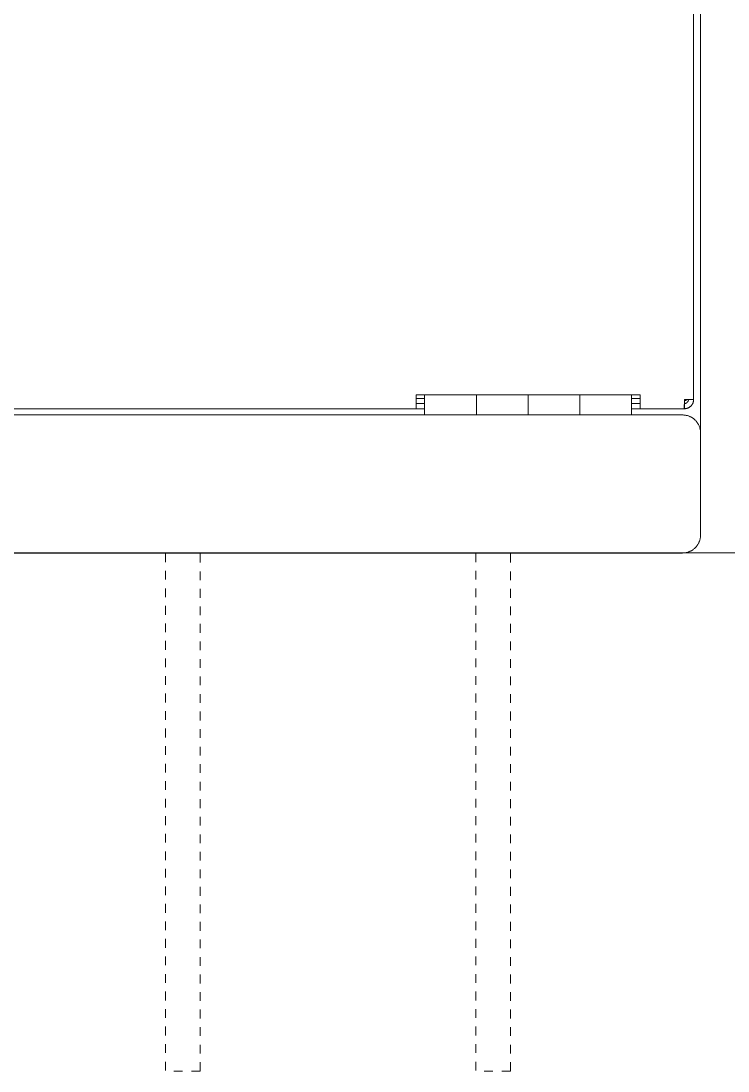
# Model space of a CAD drawing. Header units: inches. Extents: x -1 to 137, y -3 to 81.
# Drawn here: x 6.76 to 14.84, y 32.61 to 44.58 of the extents above; entities that cross this region are included whole.
import ezdxf

# ---------------------------------------------------------------- set-up
doc = ezdxf.new("R2010")
doc.units = ezdxf.units.IN
doc.linetypes.add('HIDDEN', pattern=[1.905, 1.27, -0.635])
doc.layers.add('ZANO_R', color=7, linetype='Continuous', lineweight=0)
doc.layers.add('ZANO_R_przerywana', color=250, linetype='HIDDEN', lineweight=0)

msp = doc.modelspace()

# ---------------------------------------------------------------- linework, layer by layer
at = {"layer": 'ZANO_R'}
for p, q in [((14.52143, 39.88483), (14.52143, 75.72986)), ((14.44268, 69.6289), (14.44268, 40.30131)), ((11.27317, 40.31761), (13.8324, 40.31761)), ((11.27317, 40.26643), (11.27317, 40.31761)), ((11.27317, 40.27889), (11.3716, 40.27889)), ((11.27317, 40.16042), (11.27317, 40.26643)), ((11.3716, 40.31761), (11.3716, 40.08957)), ((11.96219, 40.31761), (11.96219, 40.31627)), ((11.96219, 40.31621), (11.96219, 40.31627)), ((11.96219, 40.31621), (11.96219, 40.31507)), ((11.96219, 40.31395), (11.96219, 40.31507)), ((11.96219, 40.31395), (11.96219, 40.31104)), ((11.96219, 40.30973), (11.96219, 40.31104)), ((11.96219, 40.30973), (11.96219, 40.30647)), ((11.96219, 40.30637), (11.96219, 40.30647)), ((11.96219, 40.30637), (11.96219, 40.30467)), ((11.96219, 40.30311), (11.96219, 40.30467)), ((11.96219, 40.30311), (11.96219, 40.29722)), ((11.96219, 40.29542), (11.96219, 40.29722)), ((11.96219, 40.29542), (11.96219, 40.29098)), ((11.96219, 40.29092), (11.96219, 40.29098)), ((11.96219, 40.29092), (11.96219, 40.28878)), ((11.96219, 40.28678), (11.96219, 40.28878)), ((11.96219, 40.28678), (11.96219, 40.28423)), ((11.96219, 40.27841), (11.96219, 40.28423)), ((11.96219, 40.27841), (11.96219, 40.27716)), ((11.96219, 40.27253), (11.96219, 40.27716)), ((11.96219, 40.27253), (11.96219, 40.2722)), ((11.96219, 40.26788), (11.96219, 40.2722)), ((11.96219, 40.26788), (11.96219, 40.26696)), ((11.96219, 40.2669), (11.96219, 40.26696)), ((11.96219, 40.2669), (11.96219, 40.26429)), ((11.96219, 40.26372), (11.96219, 40.26429)), ((11.96219, 40.26372), (11.96219, 40.26164)), ((11.96219, 40.26141), (11.96219, 40.26164)), ((11.96219, 40.26141), (11.96219, 40.25634)), ((11.96219, 40.25154), (11.96219, 40.25634)), ((11.96219, 40.25154), (11.96219, 40.25117)), ((11.96219, 40.2463), (11.96219, 40.25117)), ((12.55279, 40.31627), (12.55279, 40.31761)), ((12.55279, 40.31627), (12.55279, 40.31621)), ((12.55279, 40.31507), (12.55279, 40.31621)), ((12.55279, 40.31507), (12.55279, 40.31395)), ((12.55279, 40.31104), (12.55279, 40.31395)), ((12.55279, 40.31104), (12.55279, 40.30973)), ((12.55279, 40.30647), (12.55279, 40.30973)), ((12.55279, 40.30647), (12.55279, 40.30637)), ((12.55279, 40.30467), (12.55279, 40.30637)), ((12.55279, 40.30467), (12.55279, 40.30311)), ((12.55279, 40.29722), (12.55279, 40.30311)), ((12.55279, 40.29722), (12.55279, 40.29542)), ((12.55279, 40.29098), (12.55279, 40.29542)), ((12.55279, 40.29098), (12.55279, 40.29092)), ((12.55279, 40.28878), (12.55279, 40.29092)), ((12.55279, 40.28878), (12.55279, 40.28678)), ((12.55279, 40.28423), (12.55279, 40.28678)), ((12.55279, 40.28423), (12.55279, 40.28001)), ((12.55279, 40.27975), (12.55279, 40.28001)), ((12.55279, 40.27975), (12.55279, 40.27841)), ((12.55279, 40.27716), (12.55279, 40.27841)), ((12.55279, 40.27716), (12.55279, 40.27253)), ((12.55279, 40.2722), (12.55279, 40.27253)), ((12.55279, 40.2722), (12.55279, 40.26788)), ((12.55279, 40.26696), (12.55279, 40.26788)), ((12.55279, 40.26696), (12.55279, 40.2669)), ((12.55279, 40.26429), (12.55279, 40.2669)), ((12.55279, 40.26429), (12.55279, 40.26372)), ((12.55279, 40.26164), (12.55279, 40.26372)), ((12.55279, 40.26164), (12.55279, 40.26141)), ((12.55279, 40.25634), (12.55279, 40.26141)), ((12.55279, 40.25634), (12.55279, 40.25154)), ((12.55279, 40.25117), (12.55279, 40.25154)), ((12.55279, 40.25117), (12.55279, 40.2463)), ((13.14338, 40.31761), (13.14338, 40.31627)), ((13.14338, 40.31621), (13.14338, 40.31627)), ((13.14338, 40.31621), (13.14338, 40.31507)), ((13.14338, 40.31395), (13.14338, 40.31507)), ((13.14338, 40.31395), (13.14338, 40.31104)), ((13.14338, 40.30973), (13.14338, 40.31104)), ((13.14338, 40.30973), (13.14338, 40.30647)), ((13.14338, 40.30637), (13.14338, 40.30647)), ((13.14338, 40.30637), (13.14338, 40.30467)), ((13.14338, 40.30311), (13.14338, 40.30467)), ((13.14338, 40.30311), (13.14338, 40.29722)), ((13.14338, 40.29542), (13.14338, 40.29722)), ((13.14338, 40.29542), (13.14338, 40.29098)), ((13.14338, 40.29092), (13.14338, 40.29098)), ((13.14338, 40.29092), (13.14338, 40.28878)), ((13.14338, 40.28678), (13.14338, 40.28878)), ((13.14338, 40.28678), (13.14338, 40.28423)), ((13.14338, 40.27841), (13.14338, 40.28423)), ((13.14338, 40.27841), (13.14338, 40.27716)), ((13.14338, 40.27253), (13.14338, 40.27716)), ((13.14338, 40.27253), (13.14338, 40.2722)), ((13.14338, 40.26788), (13.14338, 40.2722)), ((13.14338, 40.26788), (13.14338, 40.26696)), ((13.14338, 40.2669), (13.14338, 40.26696)), ((13.14338, 40.2669), (13.14338, 40.26429)), ((13.14338, 40.26372), (13.14338, 40.26429)), ((13.14338, 40.26372), (13.14338, 40.26164)), ((13.14338, 40.26141), (13.14338, 40.26164)), ((13.14338, 40.26141), (13.14338, 40.25634)), ((13.14338, 40.25154), (13.14338, 40.25634)), ((13.14338, 40.25154), (13.14338, 40.25117)), ((13.14338, 40.2463), (13.14338, 40.25117)), ((13.73397, 40.08957), (13.73397, 40.31761)), ((13.73397, 40.27889), (13.8324, 40.27889)), ((13.8324, 40.31761), (13.8324, 40.26643)), ((13.8324, 40.26643), (13.8324, 40.16042)), ((14.33359, 40.16042), (14.33638, 40.26643)), ((14.33638, 40.25419), (14.33617, 40.25419)), ((14.33638, 40.26643), (14.44268, 40.26673)), ((14.33638, 40.25419), (14.33796, 40.25421)), ((14.33796, 40.25421), (14.33954, 40.25429)), ((14.33954, 40.25429), (14.34112, 40.25442)), ((14.34112, 40.25442), (14.3427, 40.2546)), ((14.3427, 40.2546), (14.34427, 40.25484)), ((14.34427, 40.25484), (14.34582, 40.25513)), ((14.34582, 40.25513), (14.34737, 40.25547)), ((14.34737, 40.25547), (14.34891, 40.25586)), ((14.34891, 40.25586), (14.35043, 40.2563)), ((14.35043, 40.2563), (14.35194, 40.2568)), ((14.35194, 40.2568), (14.35342, 40.25734)), ((14.35342, 40.25734), (14.35489, 40.25794)), ((14.35489, 40.25794), (14.35634, 40.25858)), ((14.35634, 40.25858), (14.35777, 40.25927)), ((14.35777, 40.25927), (14.35917, 40.26001)), ((14.35917, 40.26001), (14.36055, 40.2608)), ((14.36055, 40.2608), (14.3619, 40.26163)), ((14.3619, 40.26163), (14.36322, 40.26251)), ((14.36322, 40.26251), (14.36451, 40.26343)), ((14.36451, 40.26343), (14.36577, 40.26439)), ((14.36577, 40.26439), (14.36699, 40.26539)), ((14.36699, 40.26539), (14.36818, 40.26644)), ((14.3807, 40.25037), (14.38011, 40.24884)), ((14.38124, 40.25192), (14.3807, 40.25037)), ((14.38173, 40.25349), (14.38124, 40.25192)), ((14.38216, 40.25508), (14.38173, 40.25349)), ((14.38254, 40.25668), (14.38216, 40.25508)), ((14.38286, 40.25829), (14.38254, 40.25668)), ((14.38313, 40.25991), (14.38286, 40.25829)), ((14.38334, 40.26154), (14.38313, 40.25991)), ((14.38349, 40.26317), (14.38334, 40.26154)), ((14.38358, 40.26481), (14.38349, 40.26317)), ((14.38362, 40.26646), (14.38358, 40.26481)), ((14.44114, 40.24866), (14.44169, 40.25225)), ((14.44169, 40.25225), (14.44212, 40.25586)), ((14.44212, 40.25586), (14.44243, 40.25947)), ((14.44243, 40.25947), (14.44262, 40.2631)), ((14.44262, 40.2631), (14.44268, 40.26673)), ((14.44268, 40.30131), (14.44268, 40.29871)), ((14.44268, 40.29871), (14.44268, 40.26673)), ((11.27317, 40.16042), (5.87909, 40.16042)), ((11.27317, 40.21983), (11.3716, 40.21983)), ((11.27317, 40.16079), (11.3716, 40.16079)), ((11.96219, 40.2463), (11.96219, 40.24538)), ((11.96219, 40.24477), (11.96219, 40.24538)), ((11.96219, 40.24477), (11.96219, 40.24002)), ((11.96219, 40.23864), (11.96219, 40.24002)), ((11.96219, 40.23864), (11.96219, 40.23711)), ((11.96219, 40.23607), (11.96219, 40.23711)), ((11.96219, 40.23607), (11.96219, 40.23436)), ((11.96219, 40.23359), (11.96219, 40.23436)), ((11.96219, 40.23359), (11.96219, 40.23173)), ((11.96219, 40.23049), (11.96219, 40.23173)), ((11.96219, 40.23049), (11.96219, 40.22884)), ((11.96219, 40.22803), (11.96219, 40.22884)), ((11.96219, 40.22803), (11.96219, 40.22612)), ((11.96219, 40.22499), (11.96219, 40.22612)), ((11.96219, 40.22499), (11.96219, 40.22339)), ((11.96219, 40.22232), (11.96219, 40.22339)), ((11.96219, 40.22232), (11.96219, 40.22067)), ((11.96219, 40.21986), (11.96219, 40.22067)), ((11.96219, 40.21986), (11.96219, 40.21797)), ((11.96219, 40.21711), (11.96219, 40.21797)), ((11.96219, 40.21711), (11.96219, 40.21539)), ((11.96219, 40.21386), (11.96219, 40.21539)), ((11.96219, 40.21386), (11.96219, 40.21294)), ((11.96219, 40.21162), (11.96219, 40.21294)), ((11.96219, 40.21162), (11.96219, 40.21005)), ((11.96219, 40.20821), (11.96219, 40.21005)), ((11.96219, 40.20821), (11.96219, 40.2075)), ((11.96219, 40.20553), (11.96219, 40.2075)), ((11.96219, 40.20553), (11.96219, 40.20507)), ((11.96219, 40.20338), (11.96219, 40.20507)), ((11.96219, 40.20338), (11.96219, 40.20242)), ((11.96219, 40.20112), (11.96219, 40.20242)), ((11.96219, 40.20112), (11.96219, 40.19976)), ((11.96219, 40.19813), (11.96219, 40.19976)), ((11.96219, 40.19813), (11.96219, 40.19708)), ((11.96219, 40.19568), (11.96219, 40.19708)), ((11.96219, 40.19568), (11.96219, 40.19438)), ((11.96219, 40.18965), (11.96219, 40.19438)), ((11.96219, 40.18965), (11.96219, 40.18893)), ((11.96219, 40.18768), (11.96219, 40.18893)), ((11.96219, 40.18768), (11.96219, 40.18596)), ((11.96219, 40.18383), (11.96219, 40.18596)), ((11.96219, 40.18383), (11.96219, 40.18345)), ((11.96219, 40.18149), (11.96219, 40.18345)), ((11.96219, 40.18149), (11.96219, 40.1807)), ((11.96219, 40.17918), (11.96219, 40.1807)), ((11.96219, 40.17918), (11.96219, 40.17794)), ((11.96219, 40.17656), (11.96219, 40.17794)), ((11.96219, 40.17656), (11.96219, 40.17503)), ((11.96219, 40.17355), (11.96219, 40.17503)), ((11.96219, 40.17355), (11.96219, 40.17243)), ((11.96219, 40.17092), (11.96219, 40.17243)), ((11.96219, 40.17092), (11.96219, 40.16968)), ((11.96219, 40.16793), (11.96219, 40.16968)), ((11.96219, 40.16793), (11.96219, 40.16694)), ((11.96219, 40.16522), (11.96219, 40.16694)), ((11.96219, 40.16522), (11.96219, 40.16403)), ((11.96219, 40.16286), (11.96219, 40.16403)), ((11.96219, 40.16286), (11.96219, 40.16149)), ((11.96219, 40.16009), (11.96219, 40.16149)), ((11.96219, 40.16009), (11.96219, 40.15874)), ((11.96219, 40.15743), (11.96219, 40.15874)), ((11.96219, 40.15743), (11.96219, 40.1561)), ((11.96219, 40.15453), (11.96219, 40.1561)), ((11.96219, 40.15453), (11.96219, 40.15325)), ((11.96219, 40.15153), (11.96219, 40.15325)), ((11.96219, 40.15153), (11.96219, 40.1508)), ((11.96219, 40.14938), (11.96219, 40.1508)), ((11.96219, 40.14938), (11.96219, 40.1479)), ((11.96219, 40.1474), (11.96219, 40.1479)), ((11.96219, 40.1474), (11.96219, 40.14305)), ((11.96219, 40.14172), (11.96219, 40.14305)), ((11.96219, 40.14172), (11.96219, 40.14054)), ((11.96219, 40.13994), (11.96219, 40.14054)), ((11.96219, 40.13994), (11.96219, 40.13537)), ((11.96219, 40.13374), (11.96219, 40.13537)), ((11.96219, 40.13374), (11.96219, 40.13324)), ((11.96219, 40.1309), (11.96219, 40.13324)), ((11.96219, 40.1309), (11.96219, 40.12835)), ((12.55279, 40.24538), (12.55279, 40.2463)), ((12.55279, 40.24538), (12.55279, 40.24477)), ((12.55279, 40.24002), (12.55279, 40.24477)), ((12.55279, 40.24002), (12.55279, 40.23864)), ((12.55279, 40.23711), (12.55279, 40.23864)), ((12.55279, 40.23711), (12.55279, 40.23607)), ((12.55279, 40.23436), (12.55279, 40.23607)), ((12.55279, 40.23436), (12.55279, 40.23359)), ((12.55279, 40.23173), (12.55279, 40.23359)), ((12.55279, 40.23173), (12.55279, 40.23049)), ((12.55279, 40.22884), (12.55279, 40.23049)), ((12.55279, 40.22884), (12.55279, 40.22803)), ((12.55279, 40.22612), (12.55279, 40.22803)), ((12.55279, 40.22612), (12.55279, 40.22499)), ((12.55279, 40.22339), (12.55279, 40.22499)), ((12.55279, 40.22339), (12.55279, 40.22232)), ((12.55279, 40.22067), (12.55279, 40.22232)), ((12.55279, 40.22067), (12.55279, 40.21986)), ((12.55279, 40.21797), (12.55279, 40.21986)), ((12.55279, 40.21797), (12.55279, 40.21711)), ((12.55279, 40.21539), (12.55279, 40.21711)), ((12.55279, 40.21539), (12.55279, 40.21386)), ((12.55279, 40.21294), (12.55279, 40.21386)), ((12.55279, 40.21294), (12.55279, 40.21162)), ((12.55279, 40.21005), (12.55279, 40.21162)), ((12.55279, 40.21005), (12.55279, 40.20821)), ((12.55279, 40.2075), (12.55279, 40.20821)), ((12.55279, 40.2075), (12.55279, 40.20553)), ((12.55279, 40.20507), (12.55279, 40.20553)), ((12.55279, 40.20507), (12.55279, 40.20338)), ((12.55279, 40.20242), (12.55279, 40.20338)), ((12.55279, 40.20242), (12.55279, 40.20112)), ((12.55279, 40.19976), (12.55279, 40.20112)), ((12.55279, 40.19976), (12.55279, 40.19813)), ((12.55279, 40.19708), (12.55279, 40.19813)), ((12.55279, 40.19708), (12.55279, 40.19568)), ((12.55279, 40.19438), (12.55279, 40.19568)), ((12.55279, 40.19438), (12.55279, 40.18965)), ((12.55279, 40.18893), (12.55279, 40.18965)), ((12.55279, 40.18893), (12.55279, 40.18768)), ((12.55279, 40.18596), (12.55279, 40.18768)), ((12.55279, 40.18596), (12.55279, 40.18383)), ((12.55279, 40.18345), (12.55279, 40.18383)), ((12.55279, 40.18345), (12.55279, 40.18149)), ((12.55279, 40.1807), (12.55279, 40.18149)), ((12.55279, 40.1807), (12.55279, 40.17918)), ((12.55279, 40.17794), (12.55279, 40.17918)), ((12.55279, 40.17794), (12.55279, 40.17656)), ((12.55279, 40.17503), (12.55279, 40.17656)), ((12.55279, 40.17503), (12.55279, 40.17355)), ((12.55279, 40.17243), (12.55279, 40.17355)), ((12.55279, 40.17243), (12.55279, 40.17092)), ((12.55279, 40.16968), (12.55279, 40.17092)), ((12.55279, 40.16968), (12.55279, 40.16793)), ((12.55279, 40.16694), (12.55279, 40.16793)), ((12.55279, 40.16694), (12.55279, 40.16522)), ((12.55279, 40.16403), (12.55279, 40.16522)), ((12.55279, 40.16403), (12.55279, 40.16286)), ((12.55279, 40.16149), (12.55279, 40.16286)), ((12.55279, 40.16149), (12.55279, 40.16009)), ((12.55279, 40.15874), (12.55279, 40.16009)), ((12.55279, 40.15874), (12.55279, 40.15743)), ((12.55279, 40.1561), (12.55279, 40.15743)), ((12.55279, 40.1561), (12.55279, 40.15453)), ((12.55279, 40.15325), (12.55279, 40.15453)), ((12.55279, 40.15325), (12.55279, 40.15153)), ((12.55279, 40.1508), (12.55279, 40.15153)), ((12.55279, 40.1508), (12.55279, 40.14938)), ((12.55279, 40.1479), (12.55279, 40.14938)), ((12.55279, 40.1479), (12.55279, 40.1474)), ((12.55279, 40.14305), (12.55279, 40.1474)), ((12.55279, 40.14305), (12.55279, 40.14172)), ((12.55279, 40.14054), (12.55279, 40.14172)), ((12.55279, 40.14054), (12.55279, 40.13994)), ((12.55279, 40.13537), (12.55279, 40.13994)), ((12.55279, 40.13537), (12.55279, 40.13374)), ((12.55279, 40.13324), (12.55279, 40.13374)), ((12.55279, 40.13324), (12.55279, 40.1309)), ((12.55279, 40.12835), (12.55279, 40.1309)), ((13.14338, 40.2463), (13.14338, 40.24538)), ((13.14338, 40.24477), (13.14338, 40.24538)), ((13.14338, 40.24477), (13.14338, 40.24002)), ((13.14338, 40.23864), (13.14338, 40.24002)), ((13.14338, 40.23864), (13.14338, 40.23711)), ((13.14338, 40.23607), (13.14338, 40.23711)), ((13.14338, 40.23607), (13.14338, 40.23436)), ((13.14338, 40.23359), (13.14338, 40.23436)), ((13.14338, 40.23359), (13.14338, 40.23173)), ((13.14338, 40.23049), (13.14338, 40.23173)), ((13.14338, 40.23049), (13.14338, 40.22884)), ((13.14338, 40.22803), (13.14338, 40.22884)), ((13.14338, 40.22803), (13.14338, 40.22612)), ((13.14338, 40.22499), (13.14338, 40.22612)), ((13.14338, 40.22499), (13.14338, 40.22339)), ((13.14338, 40.22232), (13.14338, 40.22339)), ((13.14338, 40.22232), (13.14338, 40.22067)), ((13.14338, 40.21986), (13.14338, 40.22067)), ((13.14338, 40.21986), (13.14338, 40.21797)), ((13.14338, 40.21711), (13.14338, 40.21797)), ((13.14338, 40.21711), (13.14338, 40.21539)), ((13.14338, 40.21386), (13.14338, 40.21539)), ((13.14338, 40.21386), (13.14338, 40.21294)), ((13.14338, 40.21162), (13.14338, 40.21294)), ((13.14338, 40.21162), (13.14338, 40.21005)), ((13.14338, 40.20821), (13.14338, 40.21005)), ((13.14338, 40.20821), (13.14338, 40.2075)), ((13.14338, 40.20553), (13.14338, 40.2075)), ((13.14338, 40.20553), (13.14338, 40.20507)), ((13.14338, 40.20338), (13.14338, 40.20507)), ((13.14338, 40.20338), (13.14338, 40.20242)), ((13.14338, 40.20112), (13.14338, 40.20242)), ((13.14338, 40.20112), (13.14338, 40.19976)), ((13.14338, 40.19813), (13.14338, 40.19976)), ((13.14338, 40.19813), (13.14338, 40.19708)), ((13.14338, 40.19568), (13.14338, 40.19708)), ((13.14338, 40.19568), (13.14338, 40.19438)), ((13.14338, 40.18965), (13.14338, 40.19438)), ((13.14338, 40.18965), (13.14338, 40.18893)), ((13.14338, 40.18768), (13.14338, 40.18893)), ((13.14338, 40.18768), (13.14338, 40.18596)), ((13.14338, 40.18383), (13.14338, 40.18596)), ((13.14338, 40.18383), (13.14338, 40.18345)), ((13.14338, 40.18149), (13.14338, 40.18345)), ((13.14338, 40.18149), (13.14338, 40.1807)), ((13.14338, 40.17918), (13.14338, 40.1807)), ((13.14338, 40.17918), (13.14338, 40.17794)), ((13.14338, 40.17656), (13.14338, 40.17794)), ((13.14338, 40.17656), (13.14338, 40.17503)), ((13.14338, 40.17355), (13.14338, 40.17503)), ((13.14338, 40.17355), (13.14338, 40.17243)), ((13.14338, 40.17092), (13.14338, 40.17243)), ((13.14338, 40.17092), (13.14338, 40.16968)), ((13.14338, 40.16793), (13.14338, 40.16968)), ((13.14338, 40.16793), (13.14338, 40.16694)), ((13.14338, 40.16522), (13.14338, 40.16694)), ((13.14338, 40.16522), (13.14338, 40.16403)), ((13.14338, 40.16286), (13.14338, 40.16403)), ((13.14338, 40.16286), (13.14338, 40.16149)), ((13.14338, 40.16009), (13.14338, 40.16149)), ((13.14338, 40.16009), (13.14338, 40.15874)), ((13.14338, 40.15743), (13.14338, 40.15874)), ((13.14338, 40.15743), (13.14338, 40.1561)), ((13.14338, 40.15453), (13.14338, 40.1561)), ((13.14338, 40.15453), (13.14338, 40.15325)), ((13.14338, 40.15153), (13.14338, 40.15325)), ((13.14338, 40.15153), (13.14338, 40.1508)), ((13.14338, 40.14938), (13.14338, 40.1508)), ((13.14338, 40.14938), (13.14338, 40.1479)), ((13.14338, 40.1474), (13.14338, 40.1479)), ((13.14338, 40.1474), (13.14338, 40.14305)), ((13.14338, 40.14172), (13.14338, 40.14305)), ((13.14338, 40.14172), (13.14338, 40.14054)), ((13.14338, 40.13994), (13.14338, 40.14054)), ((13.14338, 40.13994), (13.14338, 40.13537)), ((13.14338, 40.13374), (13.14338, 40.13537)), ((13.14338, 40.13374), (13.14338, 40.13324)), ((13.14338, 40.1309), (13.14338, 40.13324)), ((13.14338, 40.1309), (13.14338, 40.12835)), ((13.73397, 40.21983), (13.8324, 40.21983)), ((13.73397, 40.16079), (13.8324, 40.16079)), ((14.33359, 40.16042), (13.8324, 40.16042)), ((14.33364, 40.16044), (14.33638, 40.16043)), ((14.33638, 40.21949), (14.33556, 40.21949)), ((14.33802, 40.21951), (14.33638, 40.21949)), ((14.33638, 40.21949), (14.33638, 40.16043)), ((14.33638, 40.16043), (14.34001, 40.16049)), ((14.33966, 40.2196), (14.33802, 40.21951)), ((14.3413, 40.21974), (14.33966, 40.2196)), ((14.34001, 40.16049), (14.34363, 40.16067)), ((14.34293, 40.21994), (14.3413, 40.21974)), ((14.34455, 40.2202), (14.34293, 40.21994)), ((14.34363, 40.16067), (14.34725, 40.16098)), ((14.34616, 40.22051), (14.34455, 40.2202)), ((14.34776, 40.22088), (14.34616, 40.22051)), ((14.34725, 40.16098), (14.35085, 40.16142)), ((14.34935, 40.2213), (14.34776, 40.22088)), ((14.35092, 40.22178), (14.34935, 40.2213)), ((14.35085, 40.16142), (14.35444, 40.16197)), ((14.35248, 40.22231), (14.35092, 40.22178)), ((14.35401, 40.2229), (14.35248, 40.22231)), ((14.35553, 40.22354), (14.35401, 40.2229)), ((14.35444, 40.16197), (14.358, 40.16265)), ((14.35702, 40.22423), (14.35553, 40.22354)), ((14.35848, 40.22497), (14.35702, 40.22423)), ((14.358, 40.16265), (14.36154, 40.16345)), ((14.35992, 40.22577), (14.35848, 40.22497)), ((14.36133, 40.22661), (14.35992, 40.22577)), ((14.36271, 40.2275), (14.36133, 40.22661)), ((14.36154, 40.16345), (14.36506, 40.16437)), ((14.36406, 40.22844), (14.36271, 40.2275)), ((14.36537, 40.22943), (14.36406, 40.22844)), ((14.36506, 40.16437), (14.36853, 40.16541)), ((14.36665, 40.23046), (14.36537, 40.22943)), ((14.3679, 40.23153), (14.36665, 40.23046)), ((14.3691, 40.23265), (14.3679, 40.23153)), ((14.36853, 40.16541), (14.37197, 40.16656)), ((14.37027, 40.23381), (14.3691, 40.23265)), ((14.37139, 40.23501), (14.37027, 40.23381)), ((14.37247, 40.23624), (14.37139, 40.23501)), ((14.37197, 40.16656), (14.37537, 40.16784)), ((14.37351, 40.23752), (14.37247, 40.23624)), ((14.3745, 40.23883), (14.37351, 40.23752)), ((14.37545, 40.24017), (14.3745, 40.23883)), ((14.37537, 40.16784), (14.37873, 40.16923)), ((14.37635, 40.24154), (14.37545, 40.24017)), ((14.3772, 40.24295), (14.37635, 40.24154)), ((14.378, 40.24438), (14.3772, 40.24295)), ((14.37876, 40.24584), (14.378, 40.24438)), ((14.37873, 40.16923), (14.38203, 40.17073)), ((14.37946, 40.24733), (14.37876, 40.24584)), ((14.38011, 40.24884), (14.37946, 40.24733)), ((14.38203, 40.17073), (14.38528, 40.17234)), ((14.38528, 40.17234), (14.38848, 40.17407)), ((14.38848, 40.17407), (14.39161, 40.1759)), ((14.39161, 40.1759), (14.39468, 40.17784)), ((14.39468, 40.17784), (14.39768, 40.17988)), ((14.39768, 40.17988), (14.40061, 40.18202)), ((14.40061, 40.18202), (14.40346, 40.18427)), ((14.40346, 40.18427), (14.40624, 40.1866)), ((14.40624, 40.1866), (14.40893, 40.18904)), ((14.40893, 40.18904), (14.41154, 40.19156)), ((14.41154, 40.19156), (14.41407, 40.19417)), ((14.41407, 40.19417), (14.4165, 40.19686)), ((14.4165, 40.19686), (14.41884, 40.19964)), ((14.41884, 40.19964), (14.42108, 40.20249)), ((14.42108, 40.20249), (14.42322, 40.20542)), ((14.42322, 40.20542), (14.42527, 40.20842)), ((14.42527, 40.20842), (14.42721, 40.21149)), ((14.42721, 40.21149), (14.42904, 40.21463)), ((14.42904, 40.21463), (14.43076, 40.21782)), ((14.43076, 40.21782), (14.43238, 40.22107)), ((14.43238, 40.22107), (14.43388, 40.22437)), ((14.43388, 40.22437), (14.43527, 40.22773)), ((14.43527, 40.22773), (14.43654, 40.23113)), ((14.43654, 40.23113), (14.4377, 40.23457)), ((14.4377, 40.23457), (14.43874, 40.23805)), ((14.43874, 40.23805), (14.43966, 40.24156)), ((14.43966, 40.24156), (14.44046, 40.2451)), ((14.44046, 40.2451), (14.44114, 40.24866)), ((11.3716, 40.08957), (5.78066, 40.08957)), ((11.96219, 40.08957), (11.3716, 40.08957)), ((11.96219, 40.12764), (11.96219, 40.12835)), ((11.96219, 40.12764), (11.96219, 40.12636)), ((11.96219, 40.1247), (11.96219, 40.12636)), ((11.96219, 40.1247), (11.96219, 40.12417)), ((11.96219, 40.12203), (11.96219, 40.12417)), ((11.96219, 40.12203), (11.96219, 40.12185)), ((11.96219, 40.11909), (11.96219, 40.12185)), ((11.96219, 40.11909), (11.96219, 40.11794)), ((11.96219, 40.11643), (11.96219, 40.11794)), ((11.96219, 40.11643), (11.96219, 40.11599)), ((11.96219, 40.11143), (11.96219, 40.11599)), ((11.96219, 40.11143), (11.96219, 40.11051)), ((11.96219, 40.10909), (11.96219, 40.11051)), ((11.96219, 40.10909), (11.96219, 40.10882)), ((11.96219, 40.10479), (11.96219, 40.10882)), ((11.96219, 40.10479), (11.96219, 40.10417)), ((11.96219, 40.10283), (11.96219, 40.10417)), ((11.96219, 40.10283), (11.96219, 40.10277)), ((11.96219, 40.101), (11.96219, 40.10277)), ((11.96219, 40.101), (11.96219, 40.10017)), ((11.96219, 40.0993), (11.96219, 40.10017)), ((11.96219, 40.0993), (11.96219, 40.09898)), ((11.96219, 40.0963), (11.96219, 40.09898)), ((11.96219, 40.0963), (11.96219, 40.09585)), ((11.96219, 40.09501), (11.96219, 40.09585)), ((11.96219, 40.09501), (11.96219, 40.09495)), ((11.96219, 40.09386), (11.96219, 40.09495)), ((11.96219, 40.09386), (11.96219, 40.09338)), ((11.96219, 40.09285), (11.96219, 40.09338)), ((11.96219, 40.09285), (11.96219, 40.0927)), ((11.96219, 40.09124), (11.96219, 40.0927)), ((11.96219, 40.09124), (11.96219, 40.09107)), ((11.96219, 40.09047), (11.96219, 40.09107)), ((11.96219, 40.09047), (11.96219, 40.08957)), ((12.55279, 40.08957), (11.96219, 40.08957)), ((12.55279, 40.12835), (12.55279, 40.12764)), ((12.55279, 40.12636), (12.55279, 40.12764)), ((12.55279, 40.12636), (12.55279, 40.1247)), ((12.55279, 40.12417), (12.55279, 40.1247)), ((12.55279, 40.12417), (12.55279, 40.12203)), ((12.55279, 40.12185), (12.55279, 40.12203)), ((12.55279, 40.12185), (12.55279, 40.11909)), ((12.55279, 40.11794), (12.55279, 40.11909)), ((12.55279, 40.11794), (12.55279, 40.11643)), ((12.55279, 40.11599), (12.55279, 40.11643)), ((12.55279, 40.11599), (12.55279, 40.11143)), ((12.55279, 40.11051), (12.55279, 40.11143)), ((12.55279, 40.11051), (12.55279, 40.10909)), ((12.55279, 40.10882), (12.55279, 40.10909)), ((12.55279, 40.10882), (12.55279, 40.10479)), ((12.55279, 40.10417), (12.55279, 40.10479)), ((12.55279, 40.10417), (12.55279, 40.10283)), ((12.55279, 40.10277), (12.55279, 40.10283)), ((12.55279, 40.10277), (12.55279, 40.101)), ((12.55279, 40.10017), (12.55279, 40.101)), ((12.55279, 40.10017), (12.55279, 40.0993)), ((12.55279, 40.09898), (12.55279, 40.0993)), ((12.55279, 40.09898), (12.55279, 40.09745)), ((12.55279, 40.09682), (12.55279, 40.09745)), ((12.55279, 40.09682), (12.55279, 40.0963)), ((12.55279, 40.09585), (12.55279, 40.0963)), ((12.55279, 40.09585), (12.55279, 40.09501)), ((12.55279, 40.09495), (12.55279, 40.09501)), ((12.55279, 40.09495), (12.55279, 40.09386)), ((12.55279, 40.09338), (12.55279, 40.09386)), ((12.55279, 40.09338), (12.55279, 40.09285)), ((12.55279, 40.0927), (12.55279, 40.09285)), ((12.55279, 40.0927), (12.55279, 40.09124)), ((12.55279, 40.09107), (12.55279, 40.09124)), ((12.55279, 40.09107), (12.55279, 40.09047)), ((12.55279, 40.08969), (12.55279, 40.09047)), ((12.55279, 40.08969), (12.55279, 40.08957)), ((13.14338, 40.08957), (12.55279, 40.08957)), ((13.14338, 40.12764), (13.14338, 40.12835)), ((13.14338, 40.12764), (13.14338, 40.12636)), ((13.14338, 40.1247), (13.14338, 40.12636)), ((13.14338, 40.1247), (13.14338, 40.12417)), ((13.14338, 40.12203), (13.14338, 40.12417)), ((13.14338, 40.12203), (13.14338, 40.12185)), ((13.14338, 40.11909), (13.14338, 40.12185)), ((13.14338, 40.11909), (13.14338, 40.11794)), ((13.14338, 40.11643), (13.14338, 40.11794)), ((13.14338, 40.11643), (13.14338, 40.11599)), ((13.14338, 40.11143), (13.14338, 40.11599)), ((13.14338, 40.11143), (13.14338, 40.11051)), ((13.14338, 40.10909), (13.14338, 40.11051)), ((13.14338, 40.10909), (13.14338, 40.10882)), ((13.14338, 40.10479), (13.14338, 40.10882)), ((13.14338, 40.10479), (13.14338, 40.10417)), ((13.14338, 40.10283), (13.14338, 40.10417)), ((13.14338, 40.10283), (13.14338, 40.10277)), ((13.14338, 40.101), (13.14338, 40.10277)), ((13.14338, 40.101), (13.14338, 40.10017)), ((13.14338, 40.0993), (13.14338, 40.10017)), ((13.14338, 40.0993), (13.14338, 40.09898)), ((13.14338, 40.0963), (13.14338, 40.09898)), ((13.14338, 40.0963), (13.14338, 40.09585)), ((13.14338, 40.09501), (13.14338, 40.09585)), ((13.14338, 40.09501), (13.14338, 40.09495)), ((13.14338, 40.09386), (13.14338, 40.09495)), ((13.14338, 40.09386), (13.14338, 40.09338)), ((13.14338, 40.09285), (13.14338, 40.09338)), ((13.14338, 40.09285), (13.14338, 40.0927)), ((13.14338, 40.09124), (13.14338, 40.0927)), ((13.14338, 40.09124), (13.14338, 40.09107)), ((13.14338, 40.09047), (13.14338, 40.09107)), ((13.14338, 40.09047), (13.14338, 40.08957)), ((13.73397, 40.08957), (13.14338, 40.08957)), ((14.31669, 40.08957), (13.73397, 40.08957)), ((14.31669, 40.08957), (14.32368, 40.08945)), ((14.32368, 40.08945), (14.33066, 40.08909)), ((14.33066, 40.08909), (14.33763, 40.0885)), ((14.33763, 40.0885), (14.34457, 40.08766)), ((14.34457, 40.08766), (14.35148, 40.08659)), ((14.35148, 40.08659), (14.35834, 40.08529)), ((14.35834, 40.08529), (14.36516, 40.08375)), ((14.36516, 40.08375), (14.37193, 40.08198)), ((14.37193, 40.08198), (14.37863, 40.07998)), ((14.37863, 40.07998), (14.38525, 40.07775)), ((14.38525, 40.07775), (14.3918, 40.0753)), ((14.3918, 40.0753), (14.39826, 40.07262)), ((14.39826, 40.07262), (14.40462, 40.06973)), ((14.40462, 40.06973), (14.41088, 40.06662)), ((14.41088, 40.06662), (14.41703, 40.06329)), ((14.41703, 40.06329), (14.42307, 40.05976)), ((14.42307, 40.05976), (14.42898, 40.05603)), ((14.42898, 40.05603), (14.43476, 40.0521)), ((14.43476, 40.0521), (14.4404, 40.04797)), ((14.4404, 40.04797), (14.4459, 40.04365)), ((14.4459, 40.04365), (14.45124, 40.03915)), ((14.45124, 40.03915), (14.45643, 40.03446)), ((14.45643, 40.03446), (14.46146, 40.0296)), ((14.46146, 40.0296), (14.46632, 40.02458)), ((14.46632, 40.02458), (14.471, 40.01939)), ((14.471, 40.01939), (14.47551, 40.01404)), ((14.47551, 40.01404), (14.47983, 40.00854)), ((14.47983, 40.00854), (14.48395, 40.0029)), ((14.48395, 40.0029), (14.48789, 39.99712)), ((14.48789, 39.99712), (14.49162, 39.99121)), ((14.49162, 39.99121), (14.49515, 39.98518)), ((14.49515, 39.98518), (14.49847, 39.97903)), ((14.49847, 39.97903), (14.50158, 39.97276)), ((14.50158, 39.97276), (14.50448, 39.9664)), ((14.50448, 39.9664), (14.50715, 39.95994)), ((14.50715, 39.95994), (14.50961, 39.95339)), ((14.50961, 39.95339), (14.51183, 39.94677)), ((14.51183, 39.94677), (14.51384, 39.94007)), ((14.51384, 39.94007), (14.51561, 39.93331)), ((14.51561, 39.93331), (14.51715, 39.92649)), ((14.51715, 39.92649), (14.51845, 39.91962)), ((14.51845, 39.91962), (14.51952, 39.91271)), ((14.51952, 39.91271), (14.52035, 39.90577)), ((14.52035, 39.90577), (14.52095, 39.8988)), ((14.52095, 39.8988), (14.52131, 39.89182)), ((14.52131, 39.89182), (14.52143, 39.88483)), ((14.52143, 38.7194), (14.52143, 39.88483)), ((14.52035, 38.69846), (14.51952, 38.69152)), ((14.52095, 38.70542), (14.52035, 38.69846)), ((14.52131, 38.71241), (14.52095, 38.70542)), ((14.52143, 38.7194), (14.52131, 38.71241)), ((14.46146, 38.57462), (14.45643, 38.56977)), ((14.46632, 38.57965), (14.46146, 38.57462)), ((14.471, 38.58484), (14.46632, 38.57965)), ((14.47551, 38.59019), (14.471, 38.58484)), ((14.47983, 38.59569), (14.47551, 38.59019)), ((14.48395, 38.60133), (14.47983, 38.59569)), ((14.48789, 38.60711), (14.48395, 38.60133)), ((14.49162, 38.61302), (14.48789, 38.60711)), ((14.49515, 38.61905), (14.49162, 38.61302)), ((14.49847, 38.6252), (14.49515, 38.61905)), ((14.50158, 38.63146), (14.49847, 38.6252)), ((14.50448, 38.63783), (14.50158, 38.63146)), ((14.50715, 38.64429), (14.50448, 38.63783)), ((14.50961, 38.65083), (14.50715, 38.64429)), ((14.51183, 38.65746), (14.50961, 38.65083)), ((14.51384, 38.66416), (14.51183, 38.65746)), ((14.51561, 38.67092), (14.51384, 38.66416)), ((14.51715, 38.67774), (14.51561, 38.67092)), ((14.51845, 38.68461), (14.51715, 38.67774)), ((14.51952, 38.69152), (14.51845, 38.68461)), ((2.83557, 38.51466), (14.31669, 38.51466)), ((14.32368, 38.51478), (14.31669, 38.51466)), ((14.33066, 38.51513), (14.32368, 38.51478)), ((14.33763, 38.51573), (14.33066, 38.51513)), ((14.34457, 38.51656), (14.33763, 38.51573)), ((14.35148, 38.51763), (14.34457, 38.51656)), ((14.35834, 38.51894), (14.35148, 38.51763)), ((14.36516, 38.52048), (14.35834, 38.51894)), ((14.37193, 38.52225), (14.36516, 38.52048)), ((14.37863, 38.52425), (14.37193, 38.52225)), ((14.38525, 38.52648), (14.37863, 38.52425)), ((14.3918, 38.52893), (14.38525, 38.52648)), ((14.39826, 38.53161), (14.3918, 38.52893)), ((14.40462, 38.5345), (14.39826, 38.53161)), ((14.41088, 38.53761), (14.40462, 38.5345)), ((14.41703, 38.54093), (14.41088, 38.53761)), ((14.42307, 38.54446), (14.41703, 38.54093)), ((14.42898, 38.5482), (14.42307, 38.54446)), ((14.43476, 38.55213), (14.42898, 38.5482)), ((14.4404, 38.55626), (14.43476, 38.55213)), ((14.4459, 38.56058), (14.4404, 38.55626)), ((14.45124, 38.56508), (14.4459, 38.56058)), ((14.45643, 38.56977), (14.45124, 38.56508))]:
    msp.add_line(p, q, dxfattribs=at)
msp.add_lwpolyline([(0.14323, 38.51478), (86.74461, 38.51478)], dxfattribs=at)
at = {"layer": 'ZANO_R_przerywana', "ltscale": 0.05}
for p, q in [((8.41398, 38.51109), (8.41398, 32.60516)), ((8.80771, 32.60516), (8.80771, 38.51109)), ((11.95757, 38.51109), (11.95757, 32.60516)), ((12.3513, 32.60516), (12.3513, 38.51109)), ((8.80771, 32.60516), (8.41398, 32.60516)), ((12.3513, 32.60516), (11.95757, 32.60516))]:
    msp.add_line(p, q, dxfattribs=at)

doc.saveas('drawing.dxf')
